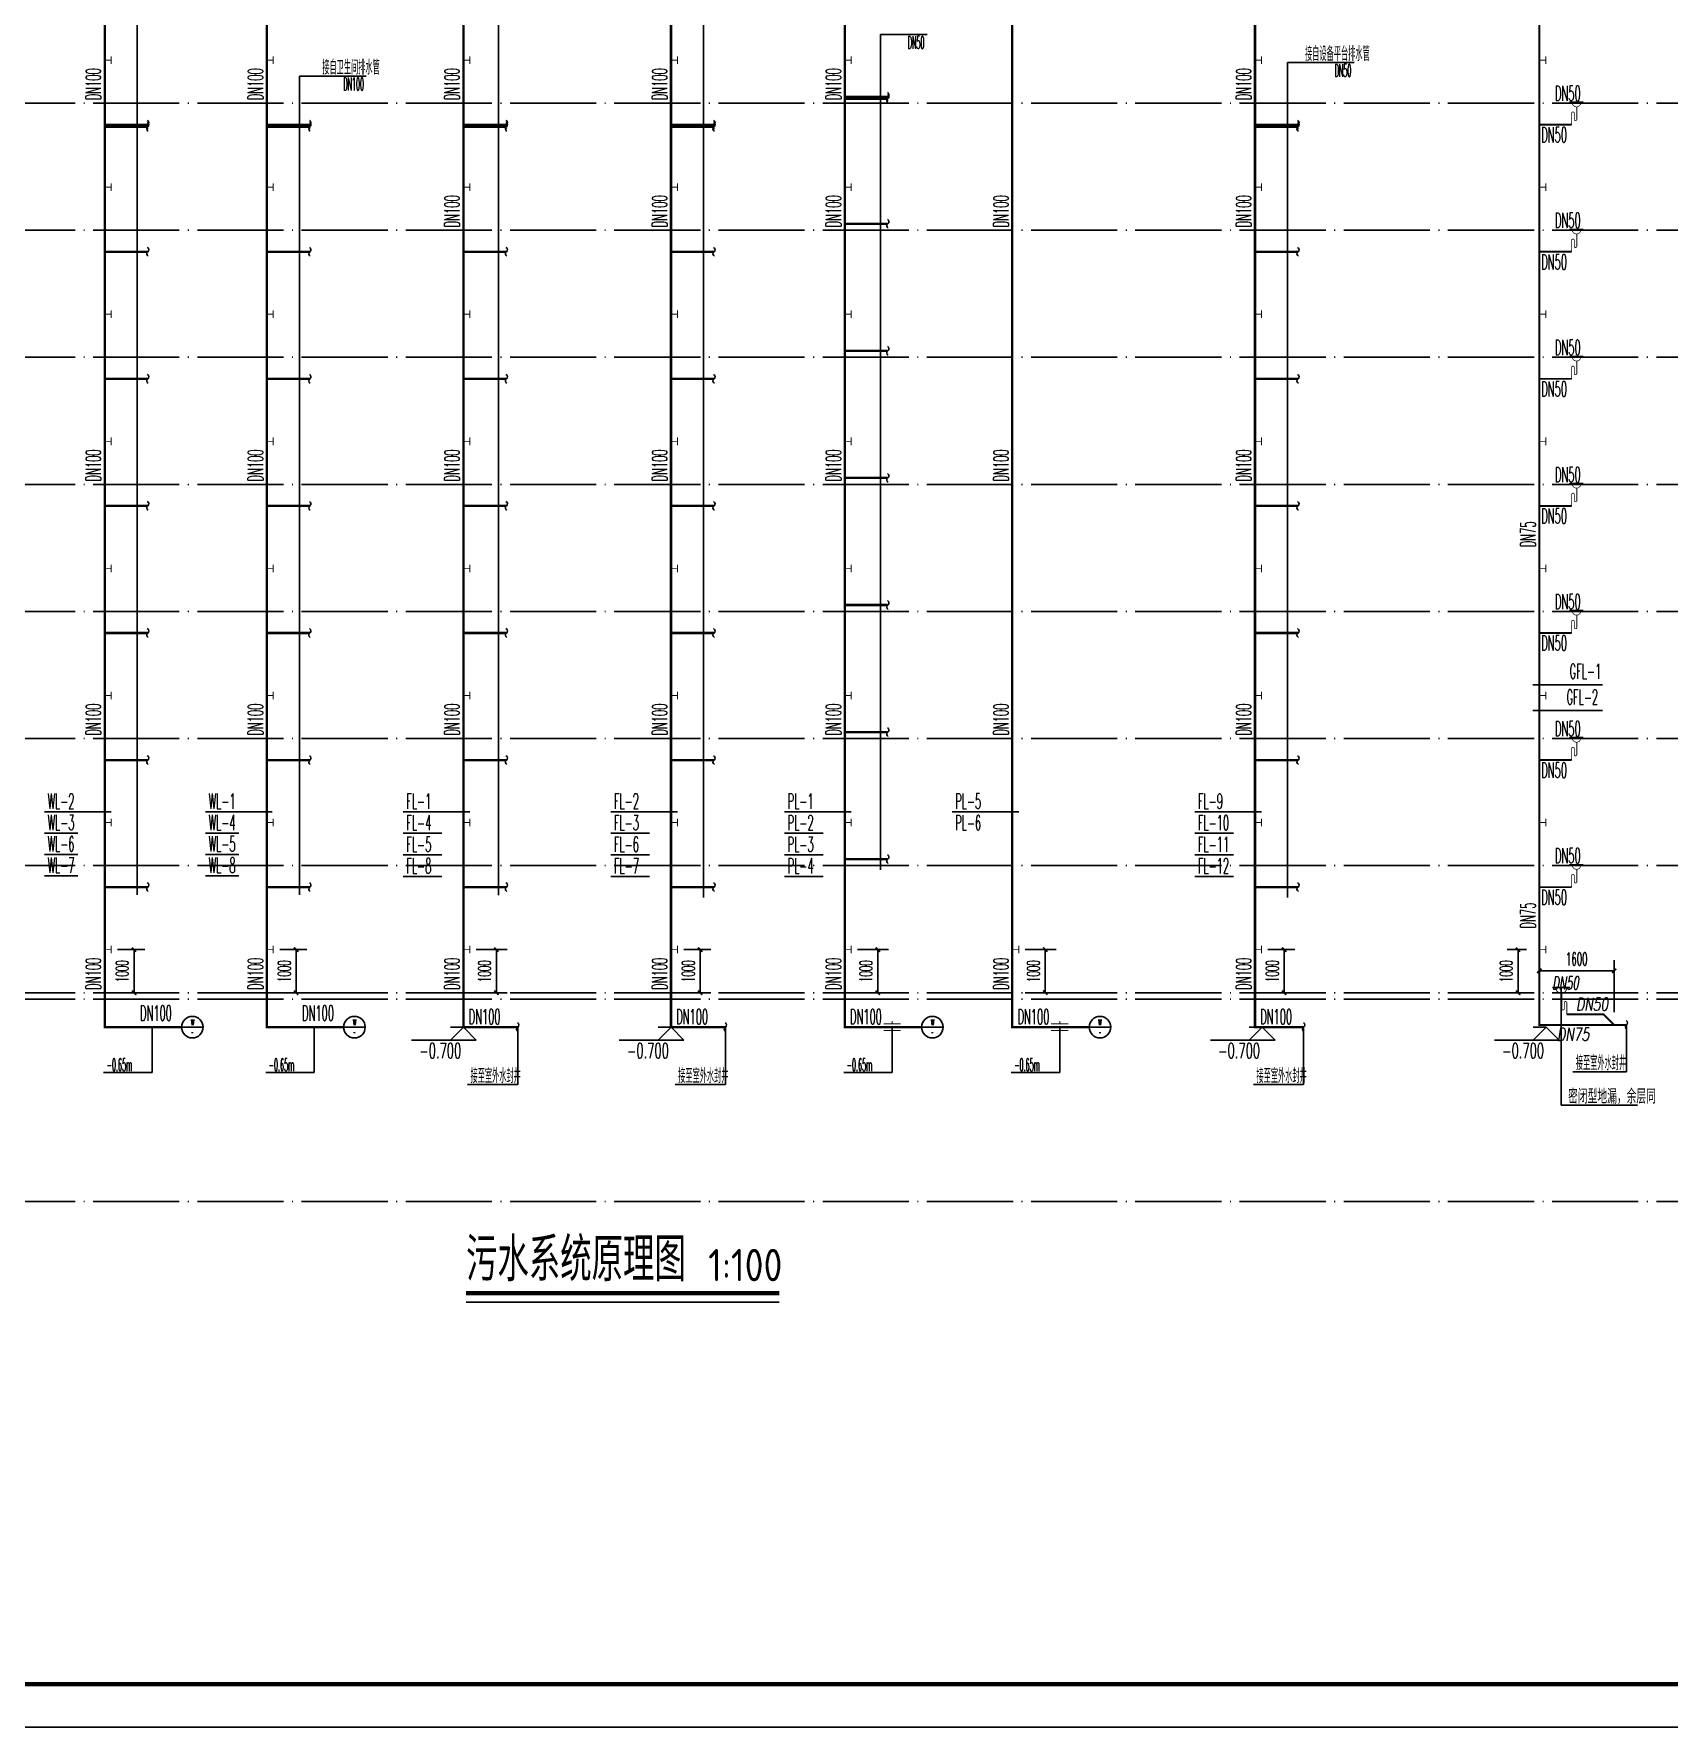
# Model space of a CAD drawing. Extents: x 27938 to 1507990, y 110129 to 923079.
# Drawn here: x 1242401 to 1280374, y 644286 to 683595 of the extents above; entities that cross this region are included whole.
import ezdxf
from ezdxf.enums import TextEntityAlignment as Align

# ---------------------------------------------------------------- set-up
doc = ezdxf.new("R2010")
doc.units = 0
doc.header["$LTSCALE"] = 1000
doc.header["$MEASUREMENT"] = 0
doc.linetypes.add('DOTE', pattern=[2.42, 2, -0.2, 0.02, -0.2])
for name, color, linetype in [('-TEXT', 3, 'Continuous'), ('DIM_SYMB', 3, 'Continuous'), ('DIM_废水', 31, 'Continuous'), ('DIM_污水', 2, 'Continuous'), ('DIM_管井排水', 5, 'Continuous'), ('DIM_阳台', 3, 'Continuous'), ('DIM_雨水', 4, 'Continuous'), ('EQUIP_污水', 7, 'Continuous'), ('EQUIP_管井排水', 7, 'Continuous'), ('PIPE-废水', 31, 'TG_F'), ('PIPE-污水', 2, 'W'), ('PIPE-管井排水', 210, 'GF'), ('PIPE-餐饮排水', 41, 'P'), ('TEXT_污水', 7, 'Continuous'), ('TWT', 7, 'Continuous'), ('TWT_DIM', 3, 'Continuous'), ('TWT_ELEV', 3, 'Continuous'), ('TWT_LEAD', 3, 'Continuous'), ('TWT_TITLE', 7, 'Continuous'), ('VALVE_污水', 7, 'Continuous'), ('WELL_污水', 2, 'Continuous'), ('图框', 140, 'Continuous')]:
    doc.layers.add(name, color=color, linetype=linetype)
doc.styles.add('_TCH_DIM_T3', font='SIMPLEX.shx', dxfattribs={"width": 0.494118, "bigfont": 'GBCBIG.shx'})
doc.styles.add('_TWT_DIM_ELE', font='SIMPLEX.shx', dxfattribs={"width": 0.7, "oblique": 9, "height": 3, "bigfont": 'aadri.shx'})
doc.styles.add('_TWT_SERIAL', font='SIMPLEX', dxfattribs={"width": 0.8, "height": 3.5, "bigfont": 'HZTXT'})
doc.styles.add('ASC', font='simplex.shx', dxfattribs={"width": 0.75, "bigfont": 'aadri.shx'})
doc.styles.add('DIM_FONT_T3', font='SIMPLEX', dxfattribs={"width": 0.705882, "bigfont": 'GBCBIG'})
doc.styles.add('HZ', font='txt', dxfattribs={"bigfont": 'hztxt'})
doc.styles.add('HZTXT2', font='simplex.shx', dxfattribs={"width": 0.8, "bigfont": 'aadri.shx'})
doc.styles.get("Standard").update_dxf_attribs({"font": 'gbenor.shx', "bigfont": 'gbcbig.shx'})
doc.styles.add('TG_LINETYPE', font='SIMPLEX', dxfattribs={"width": 0.8, "height": 3, "bigfont": 'HZTXT'})
doc.linetypes.add('GF', pattern='A,3,-0.2,["GF",Standard,S=0.25,R=0,X=-0.1,Y=-0.115],-0.35', length=3.55)
doc.linetypes.add('P', pattern='A,3,-0.2,["P",Standard,S=0.25,R=0,X=-0.1,Y=-0.115],-0.2', length=3.4)
doc.linetypes.add('TG_F', pattern='A,2,-0.3,["F",TG_LINETYPE,S=0.1,R=0,X=-0.23,Y=-0.15],0', length=2.3)
doc.linetypes.add('W', pattern='A,3,-0.2,["W",Standard,S=0.25,R=0,X=-0.1,Y=-0.115],-0.2', length=3.4)
doc.dimstyles.new('_TWT_ARCH&&100', dxfattribs={"dimtxt": 297.5, "dimasz": 100, "dimexe": 250, "dimexo": 300, "dimgap": 126.25, "dimtad": 1, "dimdec": 0, "dimzin": 0, "dimdsep": 46, "dimtxsty": '_TCH_DIM_T3', "dimblk": 'ARCHTICK', "dimcen": 0.09, "dimclrt": 7, "dimazin": 2, "dimtfac": 1, "dimtdec": 0, "dimtix": 1, "dimtmove": 2, "dimatfit": 3, "dimfxl": 1, "dimtolj": 1, "dimtzin": 0, "dimarcsym": 0})

# ---------------------------------------------------------------- blocks, each defined once
blk = doc.blocks.new('$TWTSYS$00000187')
blk.add_circle((0, 0, 0), 0.5)
blk = doc.blocks.new('$TwtSys$00000132')
at = {"elevation": 0}
blk.add_lwpolyline([(7, -101, -0.575183), (0, 0, 0.604745), (-11, 101, 16.924828)], format="xyb", dxfattribs=at)
blk = doc.blocks.new('$VALVE$00000553')
at = {"const_width": 30}
for points in [[(0, 100), (-250, 100), (-250, 100)], [(0, 100), (0, 175)], [(0, 100), (250, 100), (250, 100)], [(-250, -100), (-250, -100), (0, -100)], [(250, -100), (250, -100), (0, -100)], [(0, -175), (0, -100)]]:
    blk.add_lwpolyline(points, dxfattribs=at)
blk = doc.blocks.new('_ArchTick')
at = {"color": 0, "linetype": 'ByBlock', "const_width": 0.4}
blk.add_lwpolyline([(-0.5, -0.5), (0.5, 0.5)], dxfattribs=at)
blk = doc.blocks.new('*D217')
at = {"layer": 'Defpoints', "color": 0}
for p in [(1265121, 662336), (1265887, 662336), (1265121, 661336)]:
    blk.add_point(p, dxfattribs=at)
at = {"layer": 'TWT_DIM', "color": 0, "lineweight": -2}
for p, q in [((1265421, 662336), (1266137, 662336)), ((1265887, 661336), (1265887, 662336)), ((1265421, 661336), (1266137, 661336))]:
    blk.add_line(p, q, dxfattribs=at)
at = {"layer": 'TWT_DIM', "color": 0, "lineweight": -2, "xscale": 100, "yscale": 100, "zscale": 100}
for p, rotation in [((1265887, 662336), 90), ((1265887, 661336), 270)]:
    blk.add_blockref('_ArchTick', p, dxfattribs=dict(at, rotation=rotation))
at = {"layer": 'TWT_DIM', "color": 7, "insert": (1265612, 661836), "char_height": 297.5, "attachment_point": 5, "rotation": 90, "style": '_TCH_DIM_T3'}
blk.add_mtext('\\A1;1000', dxfattribs=at)
blk = doc.blocks.new('*D219')
at = {"layer": 'Defpoints', "color": 0}
for p in [(1247810, 662336), (1248491, 662336), (1247810, 661336)]:
    blk.add_point(p, dxfattribs=at)
at = {"layer": 'TWT_DIM', "color": 0, "lineweight": -2}
for p, q in [((1248110, 662336), (1248741, 662336)), ((1248491, 661336), (1248491, 662336)), ((1248110, 661336), (1248741, 661336))]:
    blk.add_line(p, q, dxfattribs=at)
at = {"layer": 'TWT_DIM', "color": 0, "lineweight": -2, "xscale": 100, "yscale": 100, "zscale": 100}
for p, rotation in [((1248491, 662336), 90), ((1248491, 661336), 270)]:
    blk.add_blockref('_ArchTick', p, dxfattribs=dict(at, rotation=rotation))
at = {"layer": 'TWT_DIM', "color": 7, "insert": (1248216, 661836), "char_height": 297.5, "attachment_point": 5, "rotation": 90, "style": '_TCH_DIM_T3'}
blk.add_mtext('\\A1;1000', dxfattribs=at)
blk = doc.blocks.new('*D394')
at = {"layer": 'Defpoints', "color": 0}
for p in [(1270757, 662336), (1271433, 662336), (1270757, 661336)]:
    blk.add_point(p, dxfattribs=at)
at = {"layer": 'TWT_DIM', "color": 0, "lineweight": -2}
for p, q in [((1271057, 662336), (1271683, 662336)), ((1271433, 661336), (1271433, 662336)), ((1271057, 661336), (1271683, 661336))]:
    blk.add_line(p, q, dxfattribs=at)
at = {"layer": 'TWT_DIM', "color": 0, "lineweight": -2, "xscale": 100, "yscale": 100, "zscale": 100}
for p, rotation in [((1271433, 662336), 90), ((1271433, 661336), 270)]:
    blk.add_blockref('_ArchTick', p, dxfattribs=dict(at, rotation=rotation))
at = {"layer": 'TWT_DIM', "color": 7, "insert": (1271158, 661836), "char_height": 297.5, "attachment_point": 5, "rotation": 90, "style": '_TCH_DIM_T3'}
blk.add_mtext('\\A1;1000', dxfattribs=at)
blk = doc.blocks.new('*D396')
at = {"layer": 'Defpoints', "color": 0}
for p in [(1252375, 662336), (1253141, 662336), (1252375, 661336)]:
    blk.add_point(p, dxfattribs=at)
at = {"layer": 'TWT_DIM', "color": 0, "lineweight": -2}
for p, q in [((1252675, 662336), (1253391, 662336)), ((1253141, 661336), (1253141, 662336)), ((1252675, 661336), (1253391, 661336))]:
    blk.add_line(p, q, dxfattribs=at)
at = {"layer": 'TWT_DIM', "color": 0, "lineweight": -2, "xscale": 100, "yscale": 100, "zscale": 100}
for p, rotation in [((1253141, 662336), 90), ((1253141, 661336), 270)]:
    blk.add_blockref('_ArchTick', p, dxfattribs=dict(at, rotation=rotation))
at = {"layer": 'TWT_DIM', "color": 7, "insert": (1252866, 661836), "char_height": 297.5, "attachment_point": 5, "rotation": 90, "style": '_TCH_DIM_T3'}
blk.add_mtext('\\A1;1000', dxfattribs=at)
blk = doc.blocks.new('*D397')
at = {"layer": 'Defpoints', "color": 0}
for p in [(1261230, 662336), (1261997, 662336), (1261230, 661336)]:
    blk.add_point(p, dxfattribs=at)
at = {"layer": 'TWT_DIM', "color": 0, "lineweight": -2}
for p, q in [((1261530, 662336), (1262247, 662336)), ((1261997, 661336), (1261997, 662336)), ((1261530, 661336), (1262247, 661336))]:
    blk.add_line(p, q, dxfattribs=at)
at = {"layer": 'TWT_DIM', "color": 0, "lineweight": -2, "xscale": 100, "yscale": 100, "zscale": 100}
for p, rotation in [((1261997, 662336), 90), ((1261997, 661336), 270)]:
    blk.add_blockref('_ArchTick', p, dxfattribs=dict(at, rotation=rotation))
at = {"layer": 'TWT_DIM', "color": 7, "insert": (1261722, 661836), "char_height": 297.5, "attachment_point": 5, "rotation": 90, "style": '_TCH_DIM_T3'}
blk.add_mtext('\\A1;1000', dxfattribs=at)
blk = doc.blocks.new('*D398')
at = {"layer": 'Defpoints', "color": 0}
for p in [(1257196, 662336), (1257872, 662336), (1257196, 661336)]:
    blk.add_point(p, dxfattribs=at)
at = {"layer": 'TWT_DIM', "color": 0, "lineweight": -2}
for p, q in [((1257496, 662336), (1258122, 662336)), ((1257872, 661336), (1257872, 662336)), ((1257496, 661336), (1258122, 661336))]:
    blk.add_line(p, q, dxfattribs=at)
at = {"layer": 'TWT_DIM', "color": 0, "lineweight": -2, "xscale": 100, "yscale": 100, "zscale": 100}
for p, rotation in [((1257872, 662336), 90), ((1257872, 661336), 270)]:
    blk.add_blockref('_ArchTick', p, dxfattribs=dict(at, rotation=rotation))
at = {"layer": 'TWT_DIM', "color": 7, "insert": (1257597, 661836), "char_height": 297.5, "attachment_point": 5, "rotation": 90, "style": '_TCH_DIM_T3'}
blk.add_mtext('\\A1;1000', dxfattribs=at)
blk = doc.blocks.new('*D399')
at = {"layer": 'Defpoints', "color": 0}
for p in [(1244046, 662336), (1244727, 662336), (1244046, 661336)]:
    blk.add_point(p, dxfattribs=at)
at = {"layer": 'TWT_DIM', "color": 0, "lineweight": -2}
for p, q in [((1244346, 662336), (1244977, 662336)), ((1244727, 661336), (1244727, 662336)), ((1244346, 661336), (1244977, 661336))]:
    blk.add_line(p, q, dxfattribs=at)
at = {"layer": 'TWT_DIM', "color": 0, "lineweight": -2, "xscale": 100, "yscale": 100, "zscale": 100}
for p, rotation in [((1244727, 662336), 90), ((1244727, 661336), 270)]:
    blk.add_blockref('_ArchTick', p, dxfattribs=dict(at, rotation=rotation))
at = {"layer": 'TWT_DIM', "color": 7, "insert": (1244452, 661836), "char_height": 297.5, "attachment_point": 5, "rotation": 90, "style": '_TCH_DIM_T3'}
blk.add_mtext('\\A1;1000', dxfattribs=at)
blk = doc.blocks.new('$ATTACHMENT$00000073')
at = {"const_width": 20}
for points in [[(0, 0), (150, 0)], [(150, 90), (150, -90)]]:
    blk.add_lwpolyline(points, dxfattribs=at)
blk = doc.blocks.new('$ATTACHMENT$00000066')
blk.add_line((-212, 500), (188, 500))
at = {"const_width": 20}
blk.add_lwpolyline([(-134, 500, 1.067664), (116, 500)], format="xyb", dxfattribs=at)
at = {"const_width": 30}
blk.add_lwpolyline([(0, 367), (0, 0)], dxfattribs=at)
at = {"style": 'HZ', "width": 0.7, "flags": 1}
for tag in ['UNIT', 'WHAT', 'SPEC']:
    blk.add_attdef(tag, (0, 0), '', height=0.001, dxfattribs=at)
blk = doc.blocks.new('*D1616')
at = {"layer": 'Defpoints', "color": 0}
for p in [(1279095.779, 661844.62), (1277360.32, 660585.856), (1279095.779, 660585.856)]:
    blk.add_point(p, dxfattribs=at)
at = {"layer": 'DIM_管井排水', "color": 0, "lineweight": -2}
for p, q in [((1277360.32, 660885.856), (1277360.32, 662094.62)), ((1279095.779, 660885.856), (1279095.779, 662094.62)), ((1277360.32, 661844.62), (1279095.779, 661844.62))]:
    blk.add_line(p, q, dxfattribs=at)
at = {"layer": 'DIM_管井排水', "color": 0, "lineweight": -2, "xscale": 100, "yscale": 100, "zscale": 100, "rotation": 180}
blk.add_blockref('_ArchTick', (1277360.32, 661844.62), dxfattribs=at)
at = {"layer": 'DIM_管井排水', "color": 0, "lineweight": -2, "xscale": 100, "yscale": 100, "zscale": 100}
blk.add_blockref('_ArchTick', (1279095.779, 661844.62), dxfattribs=at)
at = {"layer": 'DIM_管井排水', "color": 7, "insert": (1278228.0495, 662119.62), "char_height": 297.5, "attachment_point": 5, "style": '_TCH_DIM_T3'}
blk.add_mtext('\\A1;1600', dxfattribs=at)
blk = doc.blocks.new('*D1617')
at = {"layer": 'Defpoints', "color": 0}
for p in [(1276865, 662336), (1277360, 662336), (1277360, 661336)]:
    blk.add_point(p, dxfattribs=at)
at = {"layer": 'TWT_DIM', "color": 0, "lineweight": -2}
for p, q in [((1277060, 662336), (1276615, 662336)), ((1276865, 661336), (1276865, 662336)), ((1277060, 661336), (1276615, 661336))]:
    blk.add_line(p, q, dxfattribs=at)
at = {"layer": 'TWT_DIM', "color": 0, "lineweight": -2, "xscale": 100, "yscale": 100, "zscale": 100}
for p, rotation in [((1276865, 662336), 90), ((1276865, 661336), 270)]:
    blk.add_blockref('_ArchTick', p, dxfattribs=dict(at, rotation=rotation))
at = {"layer": 'TWT_DIM', "color": 7, "insert": (1276590, 661836), "char_height": 297.5, "attachment_point": 5, "rotation": 90, "style": '_TCH_DIM_T3'}
blk.add_mtext('\\A1;1000', dxfattribs=at)
blk = doc.blocks.new('$ATTACHMENT$00000055')
at = {"const_width": 30}
blk.add_lwpolyline([(0, 0), (0, 456, 0.75), (-100, 456), (-100, 202, -0.75), (-200, 202), (-200, 540)], format="xyb", dxfattribs=at)

msp = doc.modelspace()

# ---------------------------------------------------------------- hatches: boundary and pattern name
at = {"layer": 'PIPE-废水'}
for points in [[(1252374.9, 660535.9), (1252347.4, 660535.9), (1252347.4, 660508.4)], [(1252374.9, 660535.9), (1252374.9, 660508.4), (1252347.4, 660508.4)], [(1257196.2, 660535.9), (1257168.7, 660535.9), (1257168.7, 660508.4)], [(1257196.2, 660535.9), (1257196.2, 660508.4), (1257168.7, 660508.4)], [(1270757, 660535.9), (1270757, 660508.4), (1270729.5, 660508.4)], [(1270757, 660535.9), (1270729.5, 660535.9), (1270729.5, 660508.4)]]:
    msp.add_hatch(color=256, dxfattribs=at).paths.add_polyline_path(points)
at = {"layer": 'PIPE-污水'}
for points in [[(1244046.3, 660535.9), (1244046.3, 660508.4), (1244018.8, 660508.4)], [(1244046.3, 660535.9), (1244018.8, 660535.9), (1244018.8, 660508.4)], [(1247809.9, 660535.9), (1247809.9, 660508.4), (1247782.4, 660508.4)], [(1247809.9, 660535.9), (1247782.4, 660535.9), (1247782.4, 660508.4)]]:
    msp.add_hatch(color=256, dxfattribs=at).paths.add_polyline_path(points)
at = {"layer": 'PIPE-管井排水'}
for points in [[(1278845.8, 660835.9), (1278845.8, 660858.4), (1278855.1, 660858.4)], [(1278845.8, 660835.9), (1278861.7, 660851.8), (1278855.1, 660858.4)], [(1277360.3, 660585.9), (1277360.3, 660563.4), (1277337.8, 660563.4)], [(1277360.3, 660585.9), (1277337.8, 660585.9), (1277337.8, 660563.4)], [(1277360.3, 660585.9), (1277337.8, 660585.9), (1277337.8, 660563.4)], [(1277360.3, 660585.9), (1277360.3, 660563.4), (1277337.8, 660563.4)]]:
    msp.add_hatch(color=256, dxfattribs=at).paths.add_polyline_path(points)
at = {"layer": 'PIPE-餐饮排水'}
for points in [[(1261230.5, 660535.9), (1261203, 660535.9), (1261203, 660508.4)], [(1261230.5, 660535.9), (1261230.5, 660508.4), (1261203, 660508.4)], [(1265121.2, 660535.9), (1265093.7, 660535.9), (1265093.7, 660508.4)], [(1265121.2, 660535.9), (1265121.2, 660508.4), (1265093.7, 660508.4)]]:
    msp.add_hatch(color=256, dxfattribs=at).paths.add_polyline_path(points)

# ---------------------------------------------------------------- linework, layer by layer
at = {"layer": 'DIM_SYMB', "const_width": 105}
msp.add_lwpolyline([(1252436.2, 654360.1), (1259709.8, 654360.1)], dxfattribs=at)
at = {"layer": 'DIM_SYMB'}
msp.add_lwpolyline([(1252436.2, 654150.1), (1259709.8, 654150.1)], dxfattribs=at)
at = {"layer": 'DIM_废水'}
for p, q in [((1252524.9, 665536.3), (1250977.4, 665536.3)), ((1257346.2, 665536.3), (1255798.7, 665536.3)), ((1270907, 665536.3), (1269359.6, 665536.3)), ((1251874.9, 665036.3), (1250977.4, 665036.3)), ((1256696.2, 665036.3), (1255798.7, 665036.3)), ((1270257, 665036.3), (1269359.6, 665036.3)), ((1251874.9, 664536.3), (1250977.4, 664536.3)), ((1256696.2, 664536.3), (1255798.7, 664536.3)), ((1270257, 664536.3), (1269359.6, 664536.3)), ((1251874.9, 664036.3), (1250977.4, 664036.3)), ((1256696.2, 664036.3), (1255798.7, 664036.3)), ((1270257, 664036.3), (1269359.6, 664036.3))]:
    msp.add_line(p, q, dxfattribs=at)
at = {"layer": 'DIM_污水'}
for p, q in [((1244196.3, 665536.3), (1242648.8, 665536.3)), ((1247936.2, 665536.3), (1246388.7, 665536.3)), ((1261380.5, 665536.3), (1259833.1, 665536.3)), ((1265271.2, 665536.3), (1263723.8, 665536.3)), ((1243422.5, 665041.1), (1242648.8, 665041.1)), ((1247162.4, 665041.1), (1246388.7, 665041.1)), ((1260730.5, 665036.3), (1259833.1, 665036.3)), ((1243422.5, 664546), (1242648.8, 664546)), ((1247162.4, 664546), (1246388.7, 664546)), ((1260730.5, 664536.3), (1259833.1, 664536.3)), ((1243422.5, 664050.9), (1242648.8, 664050.9)), ((1247162.4, 664050.9), (1246388.7, 664050.9)), ((1260730.5, 664036.3), (1259833.1, 664036.3)), ((1246331.5, 660535.9), (1245831.5, 660535.9)), ((1250095.2, 660535.9), (1249595.2, 660535.9)), ((1263515.8, 660535.9), (1263015.8, 660535.9)), ((1267406.5, 660535.9), (1266906.5, 660535.9))]:
    msp.add_line(p, q, dxfattribs=at)
for centre in [(1246081.5, 660535.9), (1249845.2, 660535.9), (1263265.8, 660535.9), (1267156.5, 660535.9)]:
    msp.add_circle(centre, 250, dxfattribs=at)
at = {"layer": 'DIM_管井排水'}
for p, q in [((1277210.3, 668483.8), (1278828.8, 668483.8)), ((1277210.3, 667883.8), (1278828.8, 667883.8))]:
    msp.add_line(p, q, dxfattribs=at)
at = {"layer": 'DIM_阳台'}
for p, q in [((1245147, 660535.9), (1245147, 659479.4)), ((1248910.7, 660535.9), (1248910.7, 659479.4)), ((1253637.1, 660535.9), (1253637.1, 659201)), ((1258458.3, 660535.9), (1258458.3, 659201)), ((1262331.2, 660535.9), (1262331.2, 659479.4)), ((1266222, 660535.9), (1266222, 659479.4)), ((1271887, 660535.9), (1271887, 659201)), ((1279381.3, 660585.9), (1279381.3, 659501)), ((1245147, 659479.4), (1244021.5, 659479.4)), ((1248910.7, 659479.4), (1247785.2, 659479.4)), ((1262331.2, 659479.4), (1261205.7, 659479.4)), ((1266222, 659479.4), (1265096.5, 659479.4)), ((1279381.3, 659501), (1278137.7, 659501)), ((1253637.1, 659201), (1252471.5, 659201)), ((1258458.3, 659201), (1257292.8, 659201)), ((1271887, 659201), (1270721.5, 659201))]:
    msp.add_line(p, q, dxfattribs=at)
at = {"layer": 'DIM_雨水'}
for p, q in [((1244803.3, 663610.3), (1244803.3, 686180.1)), ((1253189.9, 663603.1), (1253189.9, 686162.7)), ((1257952.4, 663542.8), (1257952.4, 686181.1)), ((1262058.4, 664188.2), (1262058.4, 683577.9)), ((1262058.4, 683577.9), (1263142.8, 683577.9)), ((1271513.3, 663542.8), (1271513.3, 682928.6)), ((1271513.3, 682928.6), (1273056.1, 682928.6)), ((1248567, 663610.3), (1248567, 682613.3)), ((1248567, 682613.3), (1250114.1, 682613.3))]:
    msp.add_line(p, q, dxfattribs=at)
at = {"layer": 'PIPE-废水', "const_width": 55}
for points in [[(1270757, 682985.9), (1270757, 687335.9)], [(1252374.9, 682985.9), (1252374.9, 684435.9)], [(1257196.2, 682985.9), (1257196.2, 684435.9)], [(1252374.9, 681485.9), (1252374.9, 682985.9)], [(1257196.2, 681485.9), (1257196.2, 682985.9)], [(1270757, 681485.9), (1270757, 682985.9)], [(1252374.9, 681485.9), (1253374.9, 681485.9)], [(1252374.9, 681435.9), (1252374.9, 681485.9)], [(1252374.9, 680035.9), (1252374.9, 681435.9)], [(1252374.9, 681435.9), (1253374.9, 681435.9)], [(1257196.2, 681485.9), (1258196.2, 681485.9)], [(1257196.2, 681435.9), (1257196.2, 681485.9)], [(1257196.2, 680035.9), (1257196.2, 681435.9)], [(1257196.2, 681435.9), (1258196.2, 681435.9)], [(1270757, 681485.9), (1271757, 681485.9)], [(1270757, 681435.9), (1270757, 681485.9)], [(1270757, 680035.9), (1270757, 681435.9)], [(1270757, 681435.9), (1271757, 681435.9)], [(1252374.9, 678535.9), (1252374.9, 680035.9)], [(1257196.2, 678535.9), (1257196.2, 680035.9)], [(1270757, 678535.9), (1270757, 680035.9)], [(1252374.9, 678535.9), (1253374.9, 678535.9)], [(1252374.9, 677085.9), (1252374.9, 678535.9)], [(1257196.2, 678535.9), (1258196.2, 678535.9)], [(1257196.2, 677085.9), (1257196.2, 678535.9)], [(1270757, 678535.9), (1271757, 678535.9)], [(1270757, 677085.9), (1270757, 678535.9)], [(1252374.9, 675585.9), (1252374.9, 677085.9)], [(1257196.2, 675585.9), (1257196.2, 677085.9)], [(1270757, 675585.9), (1270757, 677085.9)], [(1252374.9, 675585.9), (1253374.9, 675585.9)], [(1252374.9, 674135.9), (1252374.9, 675585.9)], [(1257196.2, 675585.9), (1258196.2, 675585.9)], [(1257196.2, 674135.9), (1257196.2, 675585.9)], [(1270757, 675585.9), (1271757, 675585.9)], [(1270757, 674135.9), (1270757, 675585.9)], [(1252374.9, 672635.9), (1252374.9, 674135.9)], [(1257196.2, 672635.9), (1257196.2, 674135.9)], [(1270757, 672635.9), (1270757, 674135.9)], [(1252374.9, 672635.9), (1253374.9, 672635.9)], [(1252374.9, 671185.9), (1252374.9, 672635.9)], [(1257196.2, 672635.9), (1258196.2, 672635.9)], [(1257196.2, 671185.9), (1257196.2, 672635.9)], [(1270757, 672635.9), (1271757, 672635.9)], [(1270757, 671185.9), (1270757, 672635.9)], [(1252374.9, 669685.9), (1252374.9, 671185.9)], [(1257196.2, 669685.9), (1257196.2, 671185.9)], [(1270757, 669685.9), (1270757, 671185.9)], [(1252374.9, 669685.9), (1253374.9, 669685.9)], [(1252374.9, 668235.9), (1252374.9, 669685.9)], [(1257196.2, 669685.9), (1258196.2, 669685.9)], [(1257196.2, 668235.9), (1257196.2, 669685.9)], [(1270757, 669685.9), (1271757, 669685.9)], [(1270757, 668235.9), (1270757, 669685.9)], [(1252374.9, 666735.9), (1252374.9, 668235.9)], [(1257196.2, 666735.9), (1257196.2, 668235.9)], [(1270757, 666735.9), (1270757, 668235.9)], [(1252374.9, 666735.9), (1253374.9, 666735.9)], [(1252374.9, 665285.9), (1252374.9, 666735.9)], [(1257196.2, 666735.9), (1258196.2, 666735.9)], [(1257196.2, 665285.9), (1257196.2, 666735.9)], [(1270757, 666735.9), (1271757, 666735.9)], [(1270757, 665285.9), (1270757, 666735.9)], [(1252374.9, 663785.9), (1252374.9, 665285.9)], [(1257196.2, 663785.9), (1257196.2, 665285.9)], [(1270757, 663785.9), (1270757, 665285.9)], [(1252374.9, 663785.9), (1253374.9, 663785.9)], [(1252374.9, 662335.9), (1252374.9, 663785.9)], [(1257196.2, 663785.9), (1258196.2, 663785.9)], [(1257196.2, 662335.9), (1257196.2, 663785.9)], [(1270757, 663785.9), (1271757, 663785.9)], [(1270757, 662335.9), (1270757, 663785.9)], [(1252374.9, 660535.9), (1252374.9, 662335.9)], [(1257196.2, 660535.9), (1257196.2, 662335.9)], [(1270757, 660535.9), (1270757, 662335.9)], [(1252374.9, 660535.9), (1253637.1, 660535.9)], [(1257196.2, 660535.9), (1258458.3, 660535.9)], [(1270757, 660535.9), (1271887, 660535.9)]]:
    msp.add_lwpolyline(points, dxfattribs=at)
at = {"layer": 'PIPE-污水', "const_width": 55}
for points in [[(1247809.9, 682985.9), (1247809.9, 687335.9)], [(1244046.3, 682985.9), (1244046.3, 684435.9)], [(1244046.3, 681485.9), (1244046.3, 682985.9)], [(1247809.9, 681485.9), (1247809.9, 682985.9)], [(1244046.3, 681485.9), (1245046.3, 681485.9)], [(1244046.3, 681435.9), (1244046.3, 681485.9)], [(1244046.3, 680035.9), (1244046.3, 681435.9)], [(1244046.3, 681435.9), (1245046.3, 681435.9)], [(1247809.9, 681485.9), (1248809.9, 681485.9)], [(1247809.9, 681435.9), (1247809.9, 681485.9)], [(1247809.9, 680035.9), (1247809.9, 681435.9)], [(1247809.9, 681435.9), (1248809.9, 681435.9)], [(1244046.3, 678535.9), (1244046.3, 680035.9)], [(1247809.9, 678535.9), (1247809.9, 680035.9)], [(1244046.3, 678535.9), (1245046.3, 678535.9)], [(1244046.3, 677085.9), (1244046.3, 678535.9)], [(1247809.9, 678535.9), (1248809.9, 678535.9)], [(1247809.9, 677085.9), (1247809.9, 678535.9)], [(1244046.3, 675585.9), (1244046.3, 677085.9)], [(1247809.9, 675585.9), (1247809.9, 677085.9)], [(1244046.3, 675585.9), (1245046.3, 675585.9)], [(1244046.3, 674135.9), (1244046.3, 675585.9)], [(1247809.9, 675585.9), (1248809.9, 675585.9)], [(1247809.9, 674135.9), (1247809.9, 675585.9)], [(1244046.3, 672635.9), (1244046.3, 674135.9)], [(1247809.9, 672635.9), (1247809.9, 674135.9)], [(1244046.3, 672635.9), (1245046.3, 672635.9)], [(1244046.3, 671185.9), (1244046.3, 672635.9)], [(1247809.9, 672635.9), (1248809.9, 672635.9)], [(1247809.9, 671185.9), (1247809.9, 672635.9)], [(1244046.3, 669685.9), (1244046.3, 671185.9)], [(1247809.9, 669685.9), (1247809.9, 671185.9)], [(1244046.3, 669685.9), (1245046.3, 669685.9)], [(1244046.3, 668235.9), (1244046.3, 669685.9)], [(1247809.9, 669685.9), (1248809.9, 669685.9)], [(1247809.9, 668235.9), (1247809.9, 669685.9)], [(1244046.3, 666735.9), (1244046.3, 668235.9)], [(1247809.9, 666735.9), (1247809.9, 668235.9)], [(1244046.3, 666735.9), (1245046.3, 666735.9)], [(1244046.3, 665285.9), (1244046.3, 666735.9)], [(1247809.9, 666735.9), (1248809.9, 666735.9)], [(1247809.9, 665285.9), (1247809.9, 666735.9)], [(1244046.3, 663785.9), (1244046.3, 665285.9)], [(1247809.9, 663785.9), (1247809.9, 665285.9)], [(1244046.3, 663785.9), (1245046.3, 663785.9)], [(1244046.3, 662335.9), (1244046.3, 663785.9)], [(1247809.9, 663785.9), (1248809.9, 663785.9)], [(1247809.9, 662335.9), (1247809.9, 663785.9)], [(1244046.3, 660535.9), (1244046.3, 662335.9)], [(1247809.9, 660535.9), (1247809.9, 662335.9)], [(1244046.3, 660535.9), (1245831.5, 660535.9)], [(1247809.9, 660535.9), (1249595.2, 660535.9)]]:
    msp.add_lwpolyline(points, dxfattribs=at)
at = {"layer": 'PIPE-管井排水', "const_width": 45}
for points in [[(1277360.3, 682985.9), (1277360.3, 684435.9)], [(1277360.3, 681485.9), (1277360.3, 682985.9)], [(1277360.3, 681485.9), (1278110.3, 681485.9)], [(1277360.3, 680035.9), (1277360.3, 681485.9)], [(1277360.3, 678535.9), (1277360.3, 680035.9)], [(1277360.3, 678535.9), (1278110.3, 678535.9)], [(1277360.3, 677085.9), (1277360.3, 678535.9)], [(1277360.3, 675585.9), (1277360.3, 677085.9)], [(1277360.3, 675585.9), (1278110.3, 675585.9)], [(1277360.3, 674135.9), (1277360.3, 675585.9)], [(1277360.3, 672635.9), (1277360.3, 674135.9)], [(1277360.3, 672635.9), (1278110.3, 672635.9)], [(1277360.3, 671185.9), (1277360.3, 672635.9)], [(1277360.3, 669685.9), (1277360.3, 671185.9)], [(1277360.3, 669685.9), (1278110.3, 669685.9)], [(1277360.3, 668235.9), (1277360.3, 669685.9)], [(1277360.3, 666735.9), (1277360.3, 668235.9)], [(1277360.3, 666735.9), (1278110.3, 666735.9)], [(1277360.3, 665285.9), (1277360.3, 666735.9)], [(1277360.3, 663785.9), (1277360.3, 665285.9)], [(1277360.3, 663785.9), (1278110.3, 663785.9)], [(1277360.3, 662335.9), (1277360.3, 663785.9)], [(1277360.3, 660585.9), (1277360.3, 662335.9)], [(1277997.9, 660835.9), (1278845.8, 660835.9)], [(1277360.3, 660585.9), (1279095.8, 660585.9)], [(1279095.8, 660585.9), (1279381.5, 660585.9)]]:
    msp.add_lwpolyline(points, dxfattribs=at)
at = {"layer": 'PIPE-管井排水', "ltscale": 0.5, "const_width": 45}
msp.add_lwpolyline([(1278845.8, 660835.9), (1279095.8, 660585.9)], dxfattribs=at)
at = {"layer": 'PIPE-餐饮排水', "const_width": 55}
for points in [[(1261230.5, 682985.9), (1261230.5, 688635.9)], [(1265121.2, 662335.9), (1265121.2, 685085.9)], [(1261230.5, 682135.9), (1261230.5, 682985.9)], [(1261230.5, 682135.9), (1262230.5, 682135.9)], [(1261230.5, 682085.9), (1261230.5, 682135.9)], [(1261230.5, 680035.9), (1261230.5, 682085.9)], [(1261230.5, 682085.9), (1262230.5, 682085.9)], [(1261230.5, 679185.9), (1261230.5, 680035.9)], [(1261230.5, 679185.9), (1262230.5, 679185.9)], [(1261230.5, 677085.9), (1261230.5, 679185.9)], [(1261230.5, 676235.9), (1261230.5, 677085.9)], [(1261230.5, 676235.9), (1262230.5, 676235.9)], [(1261230.5, 674135.9), (1261230.5, 676235.9)], [(1261230.5, 673285.9), (1261230.5, 674135.9)], [(1261230.5, 673285.9), (1262230.5, 673285.9)], [(1261230.5, 671185.9), (1261230.5, 673285.9)], [(1261230.5, 670335.9), (1261230.5, 671185.9)], [(1261230.5, 670335.9), (1262230.5, 670335.9)], [(1261230.5, 668235.9), (1261230.5, 670335.9)], [(1261230.5, 667385.9), (1261230.5, 668235.9)], [(1261230.5, 667385.9), (1262230.5, 667385.9)], [(1261230.5, 665285.9), (1261230.5, 667385.9)], [(1261230.5, 664435.9), (1261230.5, 665285.9)], [(1261230.5, 664435.9), (1262230.5, 664435.9)], [(1261230.5, 662335.9), (1261230.5, 664435.9)], [(1261230.5, 660535.9), (1261230.5, 662335.9)], [(1265121.2, 660535.9), (1265121.2, 662335.9)], [(1261230.5, 660535.9), (1263015.8, 660535.9)], [(1265121.2, 660535.9), (1266906.5, 660535.9)]]:
    msp.add_lwpolyline(points, dxfattribs=at)
at = {"layer": 'TWT', "color": 8, "linetype": 'DOTE'}
for p, q in [((1192957.9, 681985.9), (1304719.7, 681985.9)), ((1192957.9, 679035.9), (1304719.7, 679035.9)), ((1192957.9, 676085.9), (1304719.7, 676085.9)), ((1192957.9, 673135.9), (1304719.7, 673135.9)), ((1192957.9, 670185.9), (1304719.7, 670185.9)), ((1192957.9, 667235.9), (1304719.7, 667235.9)), ((1192957.9, 664285.9), (1304719.7, 664285.9)), ((1192957.9, 661335.9), (1304719.7, 661335.9)), ((1192957.9, 661185.9), (1304719.7, 661185.9)), ((1192957.9, 656485.9), (1304719.7, 656485.9))]:
    msp.add_line(p, q, dxfattribs=at)
at = {"layer": 'TWT_ELEV'}
for p, q in [((1252374.9, 660535.9), (1252074.9, 660235.9)), ((1252374.9, 660535.9), (1252074.9, 660535.9)), ((1252374.9, 660535.9), (1252674.9, 660235.9)), ((1257196.2, 660535.9), (1256896.2, 660235.9)), ((1257196.2, 660535.9), (1256896.2, 660535.9)), ((1257196.2, 660535.9), (1257496.2, 660235.9)), ((1270924.8, 660535.9), (1270624.8, 660235.9)), ((1270924.8, 660535.9), (1270624.8, 660535.9)), ((1270924.8, 660535.9), (1271224.8, 660235.9)), ((1277519.7, 660535.9), (1277219.7, 660235.9)), ((1277519.7, 660535.9), (1277219.7, 660535.9)), ((1277519.7, 660535.9), (1277819.7, 660235.9)), ((1252674.9, 660235.9), (1251173.5, 660235.9)), ((1257496.2, 660235.9), (1255994.8, 660235.9)), ((1271224.8, 660235.9), (1269723.5, 660235.9)), ((1277819.7, 660235.9), (1276318.3, 660235.9))]:
    msp.add_line(p, q, dxfattribs=at)
at = {"layer": 'TWT_LEAD'}
for p, q in [((1277868.8, 661448.7), (1277868.8, 658725)), ((1277868.8, 658725), (1279642.2, 658725))]:
    msp.add_line(p, q, dxfattribs=at)
at = {"layer": 'TWT_TITLE'}
msp.add_lwpolyline([(1189457.9, 644285.9), (1315557.9, 644285.9), (1315557.9, 703685.9), (1189457.9, 703685.9)], close=True, dxfattribs=at)
at = {"layer": 'TWT_TITLE', "const_width": 100}
msp.add_lwpolyline([(1191957.9, 645285.9), (1314557.9, 645285.9), (1314557.9, 702685.9), (1191957.9, 702685.9)], close=True, dxfattribs=at)
at = {"layer": '图框'}
msp.add_lwpolyline([(1189457.9, 703685.9), (1315557.9, 703685.9), (1315557.9, 644285.9), (1189457.9, 644285.9)], close=True, dxfattribs=at)
msp.add_lwpolyline([(1189457.9, 703685.9), (1315557.9, 703685.9), (1315557.9, 644285.9), (1189457.9, 644285.9)], close=True, dxfattribs=at)
at = {"layer": '图框', "const_width": 100}
msp.add_lwpolyline([(1314557.9, 645285.9), (1314557.9, 702685.9), (1191957.9, 702685.9), (1191957.9, 645285.9)], close=True, dxfattribs=at)

# ---------------------------------------------------------------- block references
at = {"layer": 'EQUIP_污水'}
for name, p in [('$ATTACHMENT$00000073', (1244046.3, 682985.9)), ('$ATTACHMENT$00000073', (1247809.9, 682985.9)), ('$ATTACHMENT$00000073', (1252374.9, 682985.9)), ('$ATTACHMENT$00000073', (1257196.2, 682985.9)), ('$ATTACHMENT$00000073', (1261230.5, 682985.9)), ('$ATTACHMENT$00000073', (1270757, 682985.9)), ('$ATTACHMENT$00000073', (1277360.3, 682985.9)), ('$TwtSys$00000132', (1262230.5, 682135.9)), ('$TwtSys$00000132', (1262230.5, 682085.9)), ('$TwtSys$00000132', (1245046.3, 681485.9)), ('$TwtSys$00000132', (1245046.3, 681435.9)), ('$TwtSys$00000132', (1248809.9, 681485.9)), ('$TwtSys$00000132', (1248809.9, 681435.9)), ('$TwtSys$00000132', (1253374.9, 681485.9)), ('$TwtSys$00000132', (1253374.9, 681435.9)), ('$TwtSys$00000132', (1258196.2, 681485.9)), ('$TwtSys$00000132', (1258196.2, 681435.9)), ('$TwtSys$00000132', (1271757, 681485.9)), ('$TwtSys$00000132', (1271757, 681435.9)), ('$ATTACHMENT$00000073', (1244046.3, 680035.9)), ('$ATTACHMENT$00000073', (1247809.9, 680035.9)), ('$ATTACHMENT$00000073', (1252374.9, 680035.9)), ('$ATTACHMENT$00000073', (1257196.2, 680035.9)), ('$ATTACHMENT$00000073', (1261230.5, 680035.9)), ('$ATTACHMENT$00000073', (1270757, 680035.9)), ('$ATTACHMENT$00000073', (1277360.3, 680035.9)), ('$TwtSys$00000132', (1262230.5, 679185.9)), ('$TwtSys$00000132', (1245046.3, 678535.9)), ('$TwtSys$00000132', (1248809.9, 678535.9)), ('$TwtSys$00000132', (1253374.9, 678535.9)), ('$TwtSys$00000132', (1258196.2, 678535.9)), ('$TwtSys$00000132', (1271757, 678535.9)), ('$ATTACHMENT$00000073', (1244046.3, 677085.9)), ('$ATTACHMENT$00000073', (1247809.9, 677085.9)), ('$ATTACHMENT$00000073', (1252374.9, 677085.9)), ('$ATTACHMENT$00000073', (1257196.2, 677085.9)), ('$ATTACHMENT$00000073', (1261230.5, 677085.9)), ('$ATTACHMENT$00000073', (1270757, 677085.9)), ('$ATTACHMENT$00000073', (1277360.3, 677085.9)), ('$TwtSys$00000132', (1262230.5, 676235.9)), ('$TwtSys$00000132', (1245046.3, 675585.9)), ('$TwtSys$00000132', (1248809.9, 675585.9)), ('$TwtSys$00000132', (1253374.9, 675585.9)), ('$TwtSys$00000132', (1258196.2, 675585.9)), ('$TwtSys$00000132', (1271757, 675585.9)), ('$ATTACHMENT$00000073', (1244046.3, 674135.9)), ('$ATTACHMENT$00000073', (1247809.9, 674135.9)), ('$ATTACHMENT$00000073', (1252374.9, 674135.9)), ('$ATTACHMENT$00000073', (1257196.2, 674135.9)), ('$ATTACHMENT$00000073', (1261230.5, 674135.9)), ('$ATTACHMENT$00000073', (1270757, 674135.9)), ('$ATTACHMENT$00000073', (1277360.3, 674135.9)), ('$TwtSys$00000132', (1262230.5, 673285.9)), ('$TwtSys$00000132', (1245046.3, 672635.9)), ('$TwtSys$00000132', (1248809.9, 672635.9)), ('$TwtSys$00000132', (1253374.9, 672635.9)), ('$TwtSys$00000132', (1258196.2, 672635.9)), ('$TwtSys$00000132', (1271757, 672635.9)), ('$ATTACHMENT$00000073', (1244046.3, 671185.9)), ('$ATTACHMENT$00000073', (1247809.9, 671185.9)), ('$ATTACHMENT$00000073', (1252374.9, 671185.9)), ('$ATTACHMENT$00000073', (1257196.2, 671185.9)), ('$ATTACHMENT$00000073', (1261230.5, 671185.9)), ('$ATTACHMENT$00000073', (1270757, 671185.9)), ('$ATTACHMENT$00000073', (1277360.3, 671185.9)), ('$TwtSys$00000132', (1262230.5, 670335.9)), ('$TwtSys$00000132', (1245046.3, 669685.9)), ('$TwtSys$00000132', (1248809.9, 669685.9)), ('$TwtSys$00000132', (1253374.9, 669685.9)), ('$TwtSys$00000132', (1258196.2, 669685.9)), ('$TwtSys$00000132', (1271757, 669685.9)), ('$ATTACHMENT$00000073', (1244046.3, 668235.9)), ('$ATTACHMENT$00000073', (1247809.9, 668235.9)), ('$ATTACHMENT$00000073', (1252374.9, 668235.9)), ('$ATTACHMENT$00000073', (1257196.2, 668235.9)), ('$ATTACHMENT$00000073', (1261230.5, 668235.9)), ('$ATTACHMENT$00000073', (1270757, 668235.9)), ('$ATTACHMENT$00000073', (1277360.3, 668235.9)), ('$TwtSys$00000132', (1262230.5, 667385.9)), ('$TwtSys$00000132', (1245046.3, 666735.9)), ('$TwtSys$00000132', (1248809.9, 666735.9)), ('$TwtSys$00000132', (1253374.9, 666735.9)), ('$TwtSys$00000132', (1258196.2, 666735.9)), ('$TwtSys$00000132', (1271757, 666735.9)), ('$ATTACHMENT$00000073', (1244046.3, 665285.9)), ('$ATTACHMENT$00000073', (1247809.9, 665285.9)), ('$ATTACHMENT$00000073', (1252374.9, 665285.9)), ('$ATTACHMENT$00000073', (1257196.2, 665285.9)), ('$ATTACHMENT$00000073', (1261230.5, 665285.9)), ('$ATTACHMENT$00000073', (1270757, 665285.9)), ('$ATTACHMENT$00000073', (1277360.3, 665285.9)), ('$TwtSys$00000132', (1262230.5, 664435.9)), ('$TwtSys$00000132', (1245046.3, 663785.9)), ('$TwtSys$00000132', (1248809.9, 663785.9)), ('$TwtSys$00000132', (1253374.9, 663785.9)), ('$TwtSys$00000132', (1258196.2, 663785.9)), ('$TwtSys$00000132', (1271757, 663785.9)), ('$ATTACHMENT$00000073', (1244046.3, 662335.9)), ('$ATTACHMENT$00000073', (1247809.9, 662335.9)), ('$ATTACHMENT$00000073', (1252374.9, 662335.9)), ('$ATTACHMENT$00000073', (1257196.2, 662335.9)), ('$ATTACHMENT$00000073', (1261230.5, 662335.9)), ('$ATTACHMENT$00000073', (1265121.2, 662335.9)), ('$ATTACHMENT$00000073', (1270757, 662335.9)), ('$ATTACHMENT$00000073', (1277360.3, 662335.9)), ('$ATTACHMENT$00000066', (1277877.9, 660956.9))]:
    msp.add_blockref(name, p, dxfattribs=at)
for name, p, xscale, yscale, zscale in [('$ATTACHMENT$00000066', (1278230.3, 681606.9), 0.8, 0.8, 0.8), ('$ATTACHMENT$00000066', (1278230.3, 678656.9), 0.8, 0.8, 0.8), ('$ATTACHMENT$00000066', (1278230.3, 675706.9), 0.8, 0.8, 0.8), ('$ATTACHMENT$00000066', (1278230.3, 672756.9), 0.8, 0.8, 0.8), ('$ATTACHMENT$00000066', (1278230.3, 669806.9), 0.8, 0.8, 0.8), ('$ATTACHMENT$00000066', (1278230.3, 666856.9), 0.8, 0.8, 0.8), ('$ATTACHMENT$00000066', (1278230.3, 663906.9), 0.8, 0.8, 0.8), ('$ATTACHMENT$00000055', (1277997.9, 660835.9), 0.6, 0.6, 0.6)]:
    msp.add_blockref(name, p, dxfattribs=dict(at, xscale=xscale, yscale=yscale, zscale=zscale))
at = {"layer": 'EQUIP_污水', "xscale": 0.6, "yscale": -0.6, "zscale": 0.6, "rotation": 180}
for p in [(1278110.3, 681485.9), (1278110.3, 678535.9), (1278110.3, 675585.9), (1278110.3, 672635.9), (1278110.3, 669685.9), (1278110.3, 666735.9), (1278110.3, 663785.9)]:
    msp.add_blockref('$ATTACHMENT$00000055', p, dxfattribs=at)
at = {"layer": 'EQUIP_污水', "rotation": 180.0000000001}
for p in [(1253637.1, 660535.9), (1258458.3, 660535.9), (1271887, 660535.9)]:
    msp.add_blockref('$TwtSys$00000132', p, dxfattribs=at)
at = {"layer": 'EQUIP_管井排水', "rotation": 180}
msp.add_blockref('$TwtSys$00000132', (1279381.5, 660585.9), dxfattribs=at)
at = {"layer": 'VALVE_污水', "xscale": 0.8, "yscale": -0.8, "zscale": 0.8, "rotation": 180.0000000001393}
for p in [(1262331.2, 660535.9), (1266222, 660535.9)]:
    msp.add_blockref('$VALVE$00000553', p, dxfattribs=at)
at = {"layer": 'WELL_污水', "xscale": 500, "yscale": 500, "zscale": 500}
for p in [(1246081.5, 660535.9), (1249845.2, 660535.9), (1263265.8, 660535.9), (1267156.5, 660535.9)]:
    msp.add_blockref('$TWTSYS$00000187', p, dxfattribs=at)

# ---------------------------------------------------------------- texts
at = {"layer": '-TEXT', "color": 7, "style": 'ASC', "oblique": 9, "width": 0.58}
msp.add_text('DN50', height=300, dxfattribs=at).set_placement((1277965.3, 661561.3), align=Align.MIDDLE)
at = {"style": 'HZ', "text_generation_flag": 4, "width": 0.7, "flags": 1}
for tag, s in [('WHAT', '圆形地漏'), ('SPEC', 'DN50'), ('UNIT', '套')]:
    msp.add_attdef(tag, (1278230.3, 663906.9), s, height=0.001, rotation=180, dxfattribs=at)
at = {"layer": 'DIM_SYMB', "color": 7}
for s, height, p in [('污水系统原理图', 1012.77, (1252436.2, 654637.1)), ('1:100', 750, (1258059.3, 654637.1))]:
    msp.add_text(s, height=height, dxfattribs=at).set_placement(p)
at = {"layer": 'DIM_废水', "color": 7, "style": '_TWT_SERIAL', "width": 0.48}
for s, p in [('FL-1', (1251047.4, 665606.3)), ('FL-2', (1255868.7, 665606.3)), ('FL-9', (1269429.6, 665606.3)), ('FL-4', (1251047.4, 665106.3)), ('FL-3', (1255868.7, 665106.3)), ('FL-10', (1269429.6, 665106.3)), ('FL-5', (1251047.4, 664606.3)), ('FL-6', (1255868.7, 664606.3)), ('FL-11', (1269429.6, 664606.3)), ('FL-8', (1251047.4, 664106.3)), ('FL-7', (1255868.7, 664106.3)), ('FL-12', (1269429.6, 664106.3))]:
    msp.add_text(s, height=350, dxfattribs=at).set_placement(p)
at = {"layer": 'DIM_污水', "color": 7, "style": '_TWT_SERIAL', "width": 0.48}
for p in [(1243959.3, 682055.2), (1247722.9, 682055.2), (1252287.9, 682055.2), (1257109.2, 682055.2), (1261143.5, 682055.2), (1270670, 682055.2), (1252287.9, 679105.2), (1257109.2, 679105.2), (1261143.5, 679105.2), (1265034.2, 679105.2), (1270670, 679105.2), (1243959.3, 673205.2), (1247722.9, 673205.2), (1252287.9, 673205.2), (1257109.2, 673205.2), (1261143.5, 673205.2), (1265034.2, 673205.2), (1270670, 673205.2), (1243959.3, 667305.2), (1247722.9, 667305.2), (1252287.9, 667305.2), (1257109.2, 667305.2), (1261143.5, 667305.2), (1265034.2, 667305.2), (1270670, 667305.2), (1243959.3, 661405.2), (1247722.9, 661405.2), (1252287.9, 661405.2), (1257109.2, 661405.2), (1261143.5, 661405.2), (1265034.2, 661405.2), (1270670, 661405.2)]:
    msp.add_text('DN100', height=350, rotation=90, dxfattribs=at).set_placement(p)
for s, p in [('WL-2', (1242718.8, 665606.3)), ('WL-1', (1246458.7, 665606.3)), ('PL-1', (1259903.1, 665606.3)), ('PL-5', (1263793.8, 665606.3)), ('WL-3', (1242718.8, 665111.1)), ('WL-4', (1246458.7, 665111.1)), ('PL-2', (1259903.1, 665106.3)), ('PL-6', (1263793.8, 665106.3)), ('WL-6', (1242718.8, 664616)), ('WL-5', (1246458.7, 664616)), ('PL-3', (1259903.1, 664606.3)), ('WL-7', (1242718.8, 664120.9)), ('WL-8', (1246458.7, 664120.9)), ('PL-4', (1259903.1, 664106.3)), ('DN100', (1244864.3, 660686.3)), ('DN100', (1248628, 660686.3)), ('DN100', (1252496, 660604.1)), ('DN100', (1257317.2, 660604.1)), ('DN100', (1261351.6, 660604.1)), ('DN100', (1265242.3, 660604.1)), ('DN100', (1270878.1, 660604.1))]:
    msp.add_text(s, height=350, dxfattribs=at).set_placement(p)
at = {"layer": 'DIM_污水', "color": 7, "style": '_TWT_SERIAL'}
for s, height, width, p, p2 in [('W', 132, 0.6, (1246043.8, 660581.9), (1246119.2, 660581.9)), ('-', 134.2, 0.466667, (1246054.7, 660355.9), (1246108.3, 660355.9)), ('W', 132, 0.6, (1249807.5, 660581.9), (1249882.9, 660581.9)), ('-', 134.2, 0.466667, (1249818.4, 660355.9), (1249872, 660355.9)), ('W', 132, 0.6, (1263228, 660581.9), (1263303.5, 660581.9)), ('-', 134.2, 0.466667, (1263238.9, 660355.9), (1263292.6, 660355.9)), ('W', 132, 0.6, (1267118.8, 660581.9), (1267194.2, 660581.9)), ('-', 134.2, 0.466667, (1267129.7, 660355.9), (1267183.3, 660355.9))]:
    msp.add_text(s, height=height, dxfattribs=dict(at, width=width)).set_placement(p, p2, align=Align.FIT)
at = {"layer": 'DIM_管井排水', "color": 7, "style": '_TWT_SERIAL', "width": 0.48}
for s, p in [('DN50', (1277721.2, 682039.3)), ('DN50', (1277403.5, 681076.4)), ('DN50', (1277721.2, 679089.3)), ('DN50', (1277403.5, 678126.4)), ('DN50', (1277721.2, 676139.3)), ('DN50', (1277403.5, 675176.4)), ('DN50', (1277721.2, 673189.3)), ('DN50', (1277403.5, 672226.4)), ('DN50', (1277721.2, 670239.3)), ('DN50', (1277403.5, 669276.4)), ('GFL-1', (1278062.8, 668623.8)), ('GFL-2', (1277990.8, 668023.8)), ('DN50', (1277721.2, 667289.3)), ('DN50', (1277403.5, 666326.4)), ('DN50', (1277721.2, 664339.3)), ('DN50', (1277403.5, 663376.4))]:
    msp.add_text(s, height=350, dxfattribs=at).set_placement(p)
for p in [(1277271.2, 671679.5), (1277271.2, 662829.5)]:
    msp.add_text('DN75', height=350, rotation=90, dxfattribs=at).set_placement(p)
at = {"layer": 'DIM_阳台', "color": 7, "style": '_TCH_DIM_T3'}
for s, height, width, p in [('-0.65m', 297.5, 0.348789, (1244091.5, 659514.4)), ('-0.65m', 297.5, 0.348789, (1247855.2, 659514.4)), ('接至室外水封井', 337.59, 0.494118, (1252541.5, 659236)), ('接至室外水封井', 337.59, 0.494118, (1257362.8, 659236)), ('-0.65m', 297.5, 0.348789, (1261275.7, 659514.4)), ('-0.65m', 297.5, 0.348789, (1265166.5, 659514.4)), ('接至室外水封井', 337.59, 0.494118, (1270791.5, 659236)), ('接至室外水封井', 337.59, 0.494118, (1278207.7, 659536))]:
    msp.add_text(s, height=height, dxfattribs=dict(at, width=width)).set_placement(p)
at = {"layer": 'DIM_雨水', "color": 7, "style": '_TCH_DIM_T3'}
for s, height, width, p in [('DN50', 297.5, 0.348789, (1262692.3, 683245.4)), ('接自设备平台排水管', 337.59, 0.494118, (1271919, 682963.6)), ('接自卫生间排水管', 337.59, 0.494118, (1249098.4, 682648.3)), ('DN50', 297.5, 0.348789, (1272605.6, 682596.1)), ('DN100', 297.5, 0.348789, (1249584.6, 682280.8))]:
    msp.add_text(s, height=height, dxfattribs=dict(at, width=width)).set_placement(p)
at = {"layer": 'TEXT_污水', "color": 7, "style": 'HZTXT2', "oblique": 9, "width": 0.7}
for s, p in [('DN50', (1278211.4, 660919.2)), ('DN75', (1277769.9, 660220.4))]:
    msp.add_text(s, height=300, dxfattribs=at).set_placement(p)
at = {"layer": 'TWT_ELEV', "color": 7, "style": '_TWT_DIM_ELE', "width": 0.56}
for p in [(1251351.2, 659815.9), (1256172.5, 659815.9), (1269901.2, 659815.9), (1276496, 659815.9)]:
    msp.add_text('-0.700', height=350, dxfattribs=at).set_placement(p)
at = {"layer": 'TWT_LEAD', "color": 7, "style": 'DIM_FONT_T3', "width": 0.705882}
msp.add_text('密闭型地漏，余层同', height=337.59, dxfattribs=at).set_placement((1278028.5, 658760))

# ---------------------------------------------------------------- dimensions: what is measured, and where the dimension line sits
at = {"layer": 'DIM_管井排水'}
dim = msp.add_aligned_dim(p1=(1277360.3, 660585.9), p2=(1279095.8, 660585.9), distance=1258.8, text='1600', dimstyle='_TWT_ARCH&&100', dxfattribs=at)
dim.commit()
dim.dimension.update_dxf_attribs({"geometry": '*D1616', "text_midpoint": (1278228, 662119.6)})
at = {"layer": 'TWT_DIM'}
for p1, p2, distance, picture, middle in [((1244046.3, 661335.9), (1244046.3, 662335.9), -681.1, '*D399', (1244452.4, 661835.9)), ((1247809.9, 661335.9), (1247809.9, 662335.9), -681.1, '*D219', (1248216, 661835.9)), ((1252374.9, 661335.9), (1252374.9, 662335.9), -766.1, '*D396', (1252865.9, 661835.9)), ((1257196.2, 661335.9), (1257196.2, 662335.9), -675.6, '*D398', (1257596.8, 661835.9)), ((1261230.5, 661335.9), (1261230.5, 662335.9), -766.1, '*D397', (1261721.6, 661835.9)), ((1265121.2, 661335.9), (1265121.2, 662335.9), -766.1, '*D217', (1265612.3, 661835.9)), ((1270757, 661335.9), (1270757, 662335.9), -675.6, '*D394', (1271157.6, 661835.9)), ((1277360.3, 661335.9), (1277360.3, 662335.9), 495.2, '*D1617', (1276590.1, 661835.9))]:
    dim = msp.add_aligned_dim(p1=p1, p2=p2, distance=distance, dimstyle='_TWT_ARCH&&100', dxfattribs=at)
    dim.commit()
    dim.dimension.update_dxf_attribs({"geometry": picture, "text_midpoint": middle})

doc.saveas('drawing.dxf')
